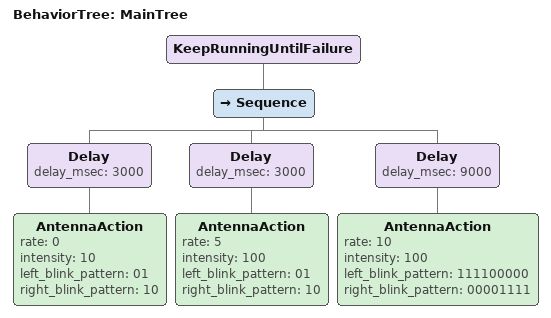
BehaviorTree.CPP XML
<root BTCPP_format="4" main_tree_to_execute="MainTree">
	<BehaviorTree ID="MainTree">
		<KeepRunningUntilFailure>
			<Sequence>
				<Delay delay_msec="3000">
					<AntennaAction rate="0" intensity="10" left_blink_pattern="01" right_blink_pattern="10" />
				</Delay>
				<Delay delay_msec="3000">
					<AntennaAction rate="5" intensity="100" left_blink_pattern="01" right_blink_pattern="10" />
				</Delay>
        		<Delay delay_msec="9000">
          			<AntennaAction rate="10" intensity="100" left_blink_pattern="111100000" right_blink_pattern="00001111" />
        		</Delay>
			</Sequence>
		</KeepRunningUntilFailure>
	</BehaviorTree>
</root>
